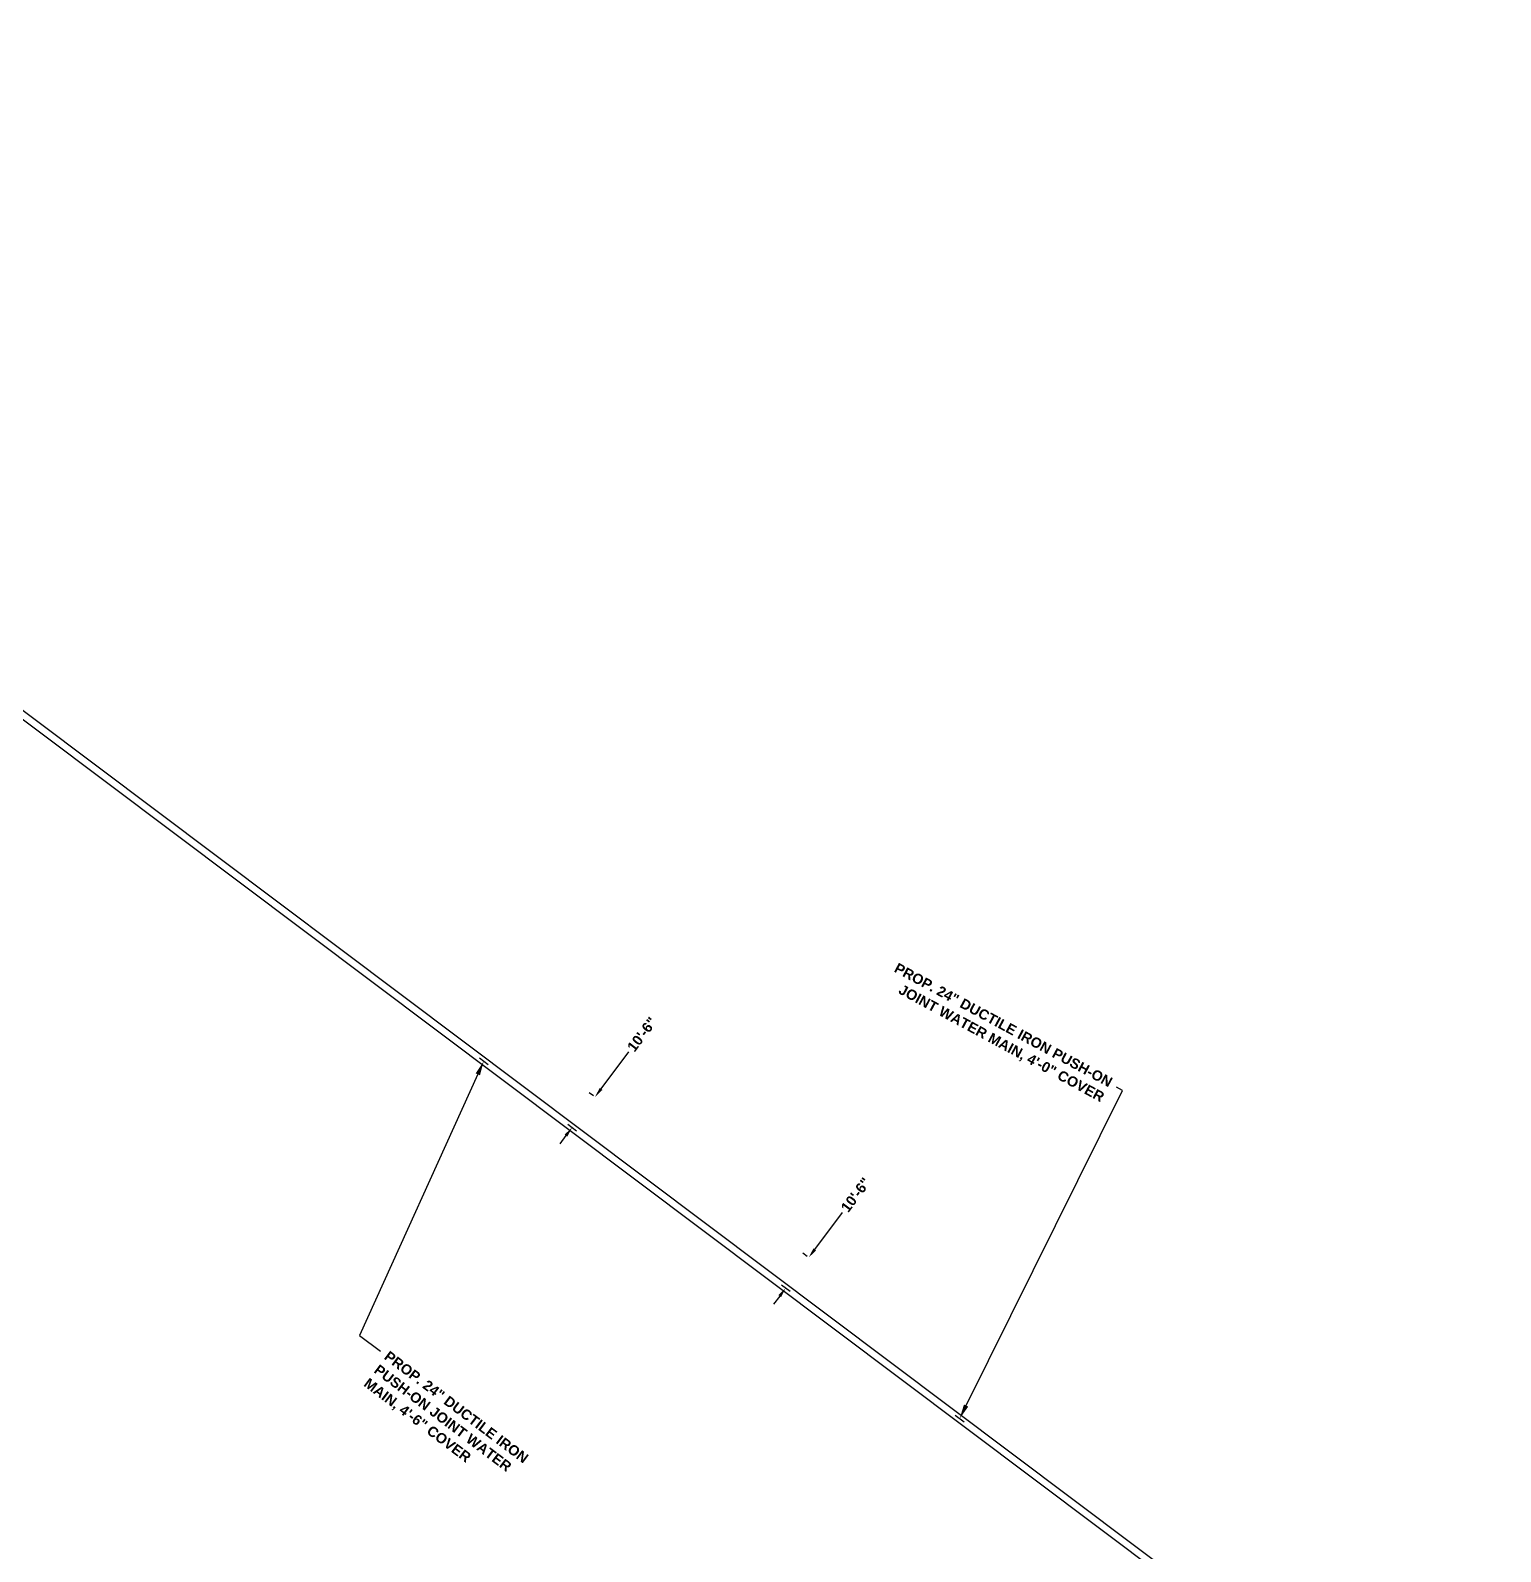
# Model space of a CAD drawing. Header units: feet. Extents: x 0 to 2751126, y 0 to 297785.
# Drawn here: x 2728714.4 to 2729119.6, y 297008.5 to 297427.9 of the extents above; entities that cross this region are included whole.
import ezdxf
from ezdxf import colors
from ezdxf.entities.mleader import LeaderData, LeaderLine
from ezdxf.math import Vec2, Vec3

# ---------------------------------------------------------------- set-up
doc = ezdxf.new("R2010")
doc.units = ezdxf.units.FT
doc.header["$MEASUREMENT"] = 0
doc.layers.get('Defpoints').update_dxf_attribs({"color": 8})
for name, color, linetype in [('PROP-DIMS-WATER', 1, 'Continuous'), ('PROPTEXT-WATER-W2', 1, 'Continuous'), ('PROPTEXT-WATER-W3', 1, 'Continuous'), ('UTIL-PR-WATER', 101, 'Continuous')]:
    doc.layers.add(name, color=color, linetype=linetype)
doc.styles.add('140', font='simplex.shx', dxfattribs={"oblique": 15, "height": 2.8})
doc.styles.add('ARIAL BOLD', font='arialbd.ttf')
doc.dimstyles.new('PR-DIMS', dxfattribs={"dimtxt": 0.14, "dimasz": 0.14, "dimexe": 0.1, "dimexo": 0.1, "dimgap": 0.05, "dimtad": 0, "dimdec": 0, "dimlfac": 12, "dimzin": 0, "dimdsep": 46, "dimlunit": 4, "dimtxsty": 'ARIAL BOLD', "dimcen": 0.1, "dimclrd": 256, "dimclre": 256, "dimclrt": 256, "dimadec": 0, "dimazin": 0, "dimtfac": 1, "dimtdec": 0, "dimtofl": 0, "dimtmove": 0, "dimatfit": 1, "dimfxl": 1, "dimtolj": 1, "dimtzin": 0, "dimlwd": -1, "dimlwe": -1, "dimarcsym": 0})

# ---------------------------------------------------------------- blocks, each defined once
blk = doc.blocks.new('*D45')
at = {"layer": 'Defpoints', "color": 0, "transparency": 16777216}
for p in [(2728870, 297133.84), (2728871.18, 297132.96), (2728865.52, 297124.08)]:
    blk.add_point(p, dxfattribs=at)
at = {"layer": 'PROP-DIMS-WATER', "transparency": 16777216}
for p, q in [((2728871.68, 297136.08), (2728879.35, 297146.28)), ((2728869.58, 297134.16), (2728868.4, 297135.04)), ((2728862.01, 297123.21), (2728860.33, 297120.97))]:
    blk.add_line(p, q, dxfattribs=at)
for points in [[(2728871.31, 297136.36), (2728872.06, 297135.8), (2728870, 297133.84)], [(2728861.64, 297123.49), (2728862.39, 297122.93), (2728863.7, 297125.45)]]:
    blk.add_solid(points, dxfattribs=at)
at = {"layer": 'PROP-DIMS-WATER', "transparency": 16777216, "insert": (2728882.98, 297151.12), "char_height": 2.8, "attachment_point": 5, "rotation": 53.0869, "style": 'ARIAL BOLD'}
blk.add_mtext('\\A1;10\'-6"', dxfattribs=at)
blk = doc.blocks.new('*D46')
at = {"layer": 'Defpoints', "color": 0, "transparency": 16777216}
for p in [(2728928.91, 297089.59), (2728930.09, 297088.71), (2728924.42, 297079.83)]:
    blk.add_point(p, dxfattribs=at)
at = {"layer": 'PROP-DIMS-WATER', "transparency": 16777216}
for p, q in [((2728930.59, 297091.83), (2728938.25, 297102.03)), ((2728928.49, 297089.91), (2728927.31, 297090.79)), ((2728920.92, 297078.96), (2728919.24, 297076.72))]:
    blk.add_line(p, q, dxfattribs=at)
for points in [[(2728930.22, 297092.11), (2728930.97, 297091.55), (2728928.91, 297089.59)], [(2728920.55, 297079.24), (2728921.3, 297078.68), (2728922.6, 297081.2)]]:
    blk.add_solid(points, dxfattribs=at)
at = {"layer": 'PROP-DIMS-WATER', "transparency": 16777216, "insert": (2728941.89, 297106.87), "char_height": 2.8, "attachment_point": 5, "rotation": 53.0869, "style": 'ARIAL BOLD'}
blk.add_mtext('\\A1;10\'-6"', dxfattribs=at)

msp = doc.modelspace()

# ---------------------------------------------------------------- linework, layer by layer
at = {"layer": 'PROP-DIMS-WATER'}
for points in [[(2728862.498, 297126.35), (2728864.897, 297124.548)], [(2728921.405, 297082.1), (2728923.804, 297080.298)]]:
    msp.add_lwpolyline(points, dxfattribs=at)
at = {"layer": 'PROPTEXT-WATER-W2'}
msp.add_lwpolyline([(2728838.15, 297144.64), (2728840.548, 297142.838)], dxfattribs=at)
at = {"layer": 'PROPTEXT-WATER-W3'}
msp.add_lwpolyline([(2728969.335, 297046.098), (2728971.734, 297044.297)], dxfattribs=at)
at = {"layer": 'UTIL-PR-WATER'}
for points in [[(2728462.77, 297427.867), (2729119.644, 296934.436)], [(2728462.77, 297427.867), (2729119.644, 296934.436)], [(2728461.569, 297426.267), (2729118.443, 296932.837)]]:
    msp.add_lwpolyline(points, dxfattribs=at)

# ---------------------------------------------------------------- dimensions: what is measured, and where the dimension line sits
at = {"layer": 'PROP-DIMS-WATER'}
for base, p1, p2, picture, middle in [((2728870.003, 297133.843), (2728865.516, 297124.081), (2728871.179, 297132.96), '*D45', (2728882.982, 297151.121)), ((2728928.911, 297089.593), (2728924.424, 297079.831), (2728930.087, 297088.709), '*D46', (2728941.889, 297106.871))]:
    dim = msp.add_linear_dim(base=base, p1=p1, p2=p2, angle=53.08687, dimstyle='PR-DIMS', override={"dimzin": 3, "dimse1": 1}, dxfattribs=at)
    dim.commit()
    dim.dimension.update_dxf_attribs({"geometry": picture, "text_midpoint": middle, "dimtype": 160})

# ---------------------------------------------------------------- leaders
at = {"layer": 'PROPTEXT-WATER-W2'}
ml = msp.add_multileader_mtext('Standard', dxfattribs=at)
ml.set_content('{\\fArial|b1|i0|c0|p34;\\Q0;PROP. 24" DUCTILE IRON PUSH-ON JOINT WATER MAIN, 4\'-6" COVER}', color=256, style='140')
ml.set_leader_properties()
ml.build(insert=Vec2(0, 0))
ml.multileader.update_dxf_attribs({"dogleg_length": 0.1})
ctx = ml.context
ctx.base_point, ctx.char_height, ctx.landing_gap_size, ctx.plane_origin, ctx.plane_x_axis, ctx.plane_y_axis = Vec3(2728810.874, 297063.757), 2.8, 1.8, Vec3(2728434.392, 296714.337), Vec3(0.798799, -0.6015981), Vec3(0.6015981, 0.798799)
notes = []
notes.append((ctx, [(0, (1, 1, 0), (2728805.072, 297068.126), (0.798799, -0.6015981), 7.264, [(1, [(2728839.349, 297143.739)], 0, [])])]))
ctx.mtext.insert, ctx.mtext.text_direction, ctx.mtext.rotation, ctx.mtext.width, ctx.mtext.defined_height, ctx.mtext.flow_direction = Vec3(2728813.342, 297064.041), Vec3(0.798799, -0.6015981), -0.0250684, 51.78924, 7.576517191409948e-11, 5
at = {"layer": 'PROPTEXT-WATER-W3'}
ml = msp.add_multileader_mtext('Standard', dxfattribs=at)
ml.set_content('{\\fArial|b1|i0|c0|p34;\\Q0;PROP. 24" DUCTILE IRON PUSH-ON JOINT WATER MAIN, 4\'-0" COVER}', color=256, style='140')
ml.set_leader_properties()
ml.build(insert=Vec2(0, 0))
ml.multileader.update_dxf_attribs({"dogleg_length": 0.1})
ctx = ml.context
ctx.base_point, ctx.char_height, ctx.landing_gap_size, ctx.plane_origin, ctx.plane_x_axis, ctx.plane_y_axis = Vec3(2728951.694, 297170.022), 2.8, 1.8, Vec3(2728529.367, 296859.431), Vec3(0.8801812, -0.4746378), Vec3(0.4746378, 0.8801812)
ctx.text_align_type = 2
notes.append((ctx, [(1, (1, 1, 0), (2729015.378, 297135.681), (-0.8801812, 0.4746378), 1.861, [(0, [(2728970.534, 297045.196)], 0, [])])]))
ctx.mtext.insert, ctx.mtext.text_direction, ctx.mtext.rotation, ctx.mtext.width, ctx.mtext.defined_height, ctx.mtext.alignment, ctx.mtext.flow_direction = Vec3(2729012.969, 297138.925), Vec3(0.8801812, -0.4746378), 0.1258793, 77.94315, 7.576517191409948e-11, 3, 5
for ctx, leaders in notes:
    for number, flags, end, landing, length, lines in leaders:
        leader = LeaderData()
        leader.index, (leader.has_last_leader_line, leader.has_dogleg_vector, leader.attachment_direction) = number, flags
        leader.last_leader_point, leader.dogleg_vector, leader.dogleg_length = Vec3(end), Vec3(landing), length
        for number, points, colour, breaks in lines:
            line = LeaderLine()
            line.index, line.vertices, line.color, line.breaks = number, Vec3.list(points), colors.encode_raw_color(colour), breaks
            leader.lines.append(line)
        ctx.leaders.append(leader)

doc.saveas('drawing.dxf')
